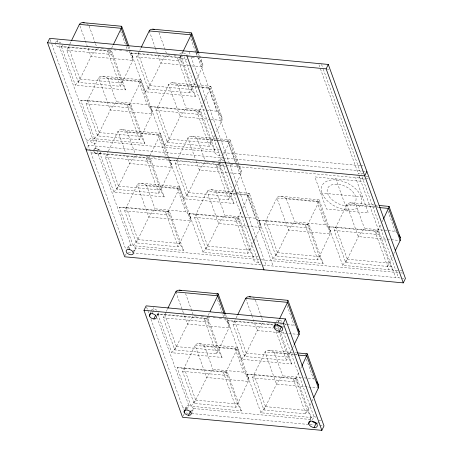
<?xml version="1.0" encoding="UTF-8"?>
<svg xmlns="http://www.w3.org/2000/svg" width="453" height="453" viewBox="0 0 453 453"><rect width="100%" height="100%" fill="white"/><g stroke="black" fill="none" stroke-linecap="round" stroke-linejoin="round"><path stroke-width="0.34" stroke-dasharray="2.27 1.7" d="M100.764 152.355L100.022 153.692L113.907 192.214L164.184 196.925L150.3 158.403L148.884 157.899L106.982 153.975L100.022 153.692M315.928 417.202A4.666 2.82 25.9 0 0 314.79 416.828L313.669 416.664A4.666 2.82 25.9 0 0 311.16 417.479L310.798 418.125L310.951 419.721M141.098 80.09L152.259 111.047L152.451 112.593L139.552 139.818L97.655 135.894L86.087 103.794L98.669 77.876L99.467 76.897L100.696 76.308L102.276 76.155L140.9 79.773L140.566 81.8L127.984 107.718M108.437 150.974L117.95 131.381L118.754 130.402L119.983 129.813L121.563 129.66L160.186 133.278L159.852 135.305L150.339 154.898M179.671 187.1L190.826 218.057L191.019 219.603L178.125 246.823L136.228 242.899L124.654 210.798L137.236 184.886L138.04 183.907L139.269 183.318L140.849 183.159L179.473 186.778L179.139 188.81L166.557 214.722M197.389 85.062L210.73 86.313L210.928 86.631L203.952 101.614M216.676 138.567L230.016 139.818L230.215 140.136L223.544 154.49M235.962 192.072L249.303 193.318L249.501 193.641L242.831 207.989M237.525 347.61L248.686 378.566L248.878 380.112L235.985 407.338L194.082 403.413L182.514 371.313L195.096 345.401L195.894 344.416L197.123 343.827L198.703 343.674L237.327 347.292L236.993 349.325L224.411 375.237M319.331 200.181L330.486 231.138L330.684 232.683L317.785 259.903L275.888 255.979L264.314 223.878L276.896 197.967L277.7 196.987L278.929 196.398L280.509 196.24L319.133 199.858L318.799 201.891L306.217 227.802M130.832 51.614L132.972 57.542L132.854 60.402L120.272 86.313L78.369 82.389L66.801 50.289L69.564 44.598M69.87 43.969L71.098 41.438M78.369 82.389L91.648 55.204L97.146 48.29L98.544 48.42M108.697 54.213L111.461 48.522M111.766 47.893L112.995 45.362M86.132 149.784L88.284 145.356L222.689 157.944M97.655 135.894L110.934 108.709L116.432 101.795L147.157 104.671L150.436 107.667L152.259 111.047M195.317 82.112L190.101 92.854L148.199 88.93L136.63 56.829L139.394 51.138M139.7 50.51L140.928 47.978M169.405 158.624L171.54 164.552L171.421 167.412L158.839 193.323L116.942 189.399L105.368 157.293L108.131 151.608M148.199 88.93L162.401 60.3L166.976 54.83L171.166 55.226M178.527 60.753L181.291 55.062M181.596 54.434L183.131 51.274M116.942 189.399L130.221 162.214L135.719 155.3L137.117 155.43M214.603 135.611L209.382 146.359L167.485 142.435L155.917 110.334L169.297 83.437L172.106 82.695L196.687 84.994M147.27 161.217L150.028 155.532M196.545 79.581L202.995 65.634L202.802 64.083L199.003 53.545M167.485 142.435L180.764 115.249L186.262 108.335L216.987 111.212C219.801 113.261 223.119 116.653 221.964 120.447L215.832 133.086M127.316 248.357L128.544 245.826M125.317 255.526L126.24 253.629M128.805 249.461L130.957 245.028L58.862 45.011M197.814 114.258L203.646 102.248M136.228 242.899L149.501 215.713L155.005 208.805L185.73 211.681L189.003 214.677L190.826 218.057M233.89 189.116L228.669 199.864L186.772 195.939L175.203 163.833L177.961 158.148M178.267 157.514L188.584 136.942L191.393 136.2L215.973 138.499M133.199 252.417L135.351 247.989L259.331 259.603M134.348 251.404L135.271 249.507M186.772 195.939L200.973 167.31L205.549 161.84L209.739 162.231M217.1 167.757L219.864 162.072M220.169 161.438L222.315 157.015M253.788 241.358L247.955 253.363L206.058 249.439L194.484 217.338L207.066 191.426L207.87 190.447L210.679 189.699L235.26 192.004M149.898 313.753L151.744 309.96M152.565 312.4L154.099 309.235L153.516 307.604M156.953 315.356L158.182 312.825M157.44 315.684L158.357 313.782M225.6 314.524L229.399 325.061L229.592 326.613L216.698 353.833L174.796 349.909L163.227 317.808L165.991 312.117M166.296 311.488L167.831 308.329M235.113 186.591L241.568 172.638L241.375 171.092L230.215 140.136M206.058 249.439L219.337 222.253L224.835 215.345L244.388 217.174M236.387 221.262L241.602 210.52M174.796 349.909L188.997 321.279L193.573 315.809L197.763 316.205M205.124 321.732L207.887 316.041M208.193 315.413L209.422 312.881M254.093 240.724L260.854 226.143L260.656 224.597L249.501 193.641M184.869 409.506L186.404 406.341M185.707 409.121L186.325 407.859L182.78 407.524M183.176 416.041L184.711 412.876M187.276 408.708L188.816 405.543L157.44 318.493M194.082 403.413L207.361 376.228L212.859 369.314L243.584 372.19L246.862 375.186L248.686 378.566M292.355 348.363L286.528 360.373L244.631 356.449L233.057 324.348L235.82 318.657M236.126 318.029L237.355 315.498M191.67 411.664L193.204 408.498L310.9 419.523M191.285 413.815L193.125 410.016M275.888 255.979L289.167 228.793L294.665 221.885L325.39 224.762L328.668 227.757L330.486 231.138M244.631 356.449L257.904 329.263L263.403 322.349M274.376 325.294L275.294 323.391M275.26 327.638L276.183 325.741M278.023 321.953L279.252 319.422M278.301 322.298L279.218 320.396L278.833 319.325M310.724 403.765L305.815 413.878L263.912 409.954L252.344 377.853L265.724 350.956L268.533 350.214L292.411 352.451M282.417 328.431L283.34 326.534M391.805 266.84L345.718 262.519L334.144 230.418L347.53 203.527L350.339 202.78L374.218 205.016M292.666 347.734L293.889 345.203M263.912 409.954L277.191 382.768L282.689 375.854L301.545 377.621M345.718 262.519L358.997 235.334L364.495 228.425L387.541 230.583M294.24 381.777L299.456 371.03M300.684 368.504L301.607 366.607M376.047 234.343L380.956 224.229M382.185 221.704L383.102 219.807M311.953 401.239L313.176 398.708M309.875 420.022L310.798 418.125M312.4 419.869L313.935 416.703L283.216 331.483M387.615 266.443L393.447 254.439M393.753 253.805L394.676 251.908M317.746 423.47L318.363 422.207M219.501 149.677A4.666 2.82 25.9 0 0 218.363 149.309L217.242 149.145A4.666 2.82 25.9 0 0 214.733 149.96L214.371 150.6L214.524 152.202A4.666 2.82 25.9 0 0 218.969 155.487L220.084 155.645A4.666 2.82 25.9 0 0 221.964 155.311M258.074 256.687A4.666 2.82 25.9 0 0 256.93 256.313L255.815 256.155A4.666 2.82 25.9 0 0 253.301 256.97L252.938 257.61L253.097 259.207A4.666 2.82 25.9 0 0 257.536 262.491L258.657 262.655A4.666 2.82 25.9 0 0 260.537 262.315M68.414 46.965L110.311 50.889L111.732 51.393L125.617 89.915L75.34 85.209L79.983 79.065L68.414 46.965L59.049 46.931A3.839 2.322 25.9 0 1 55.283 44.326L55.181 44.032M94.626 138.709L99.269 132.57L87.701 100.47L80.736 100.187L94.626 138.709A3.839 2.322 25.9 0 1 96.625 140.583L96.891 141.279A3.839 2.322 25.9 0 1 94.802 143.335L93.901 143.267A3.839 2.322 25.9 0 1 90.051 140.736L89.785 140.039A3.839 2.322 25.9 0 1 91.868 137.984L94.626 138.709L144.903 143.42L131.013 104.898L129.598 104.394L87.701 100.47M145.17 91.749L149.813 85.606L138.244 53.505L131.285 53.222L145.17 91.749L195.447 96.455L181.562 57.933L180.045 56.348M113.907 192.214L118.556 186.075L106.982 153.975M164.456 145.249L169.099 139.111L157.531 107.01L150.566 106.727L164.456 145.249L214.733 149.96L200.849 111.438L199.428 110.934L157.531 107.01M129.111 248.437A3.839 2.322 25.9 0 1 130.441 244.988L133.193 245.719L137.842 239.58L126.268 207.48L119.309 207.197L133.193 245.719A3.839 2.322 25.9 0 1 135.192 247.587L135.464 248.284A3.839 2.322 25.9 0 1 133.375 250.345M183.737 198.754L188.386 192.616L176.812 160.515L169.852 160.232L183.737 198.754L234.02 203.465L220.13 164.943L218.618 163.352M203.023 252.259L207.672 246.121L196.098 214.02L189.139 213.737L203.023 252.259L253.301 256.97L239.416 218.448L237.995 217.944L196.098 214.02M164.841 314.484L206.738 318.408L208.159 318.912L222.044 357.434L171.766 352.728L176.41 346.585L164.841 314.484L157.882 314.206L156.387 314.552M272.853 258.799L277.502 252.661L265.928 220.56L258.969 220.277L272.853 258.799L323.131 263.51L309.246 224.988L307.83 224.484L265.928 220.56M186.97 408.946A3.839 2.322 25.9 0 1 186.477 408.255L186.211 407.558A3.839 2.322 25.9 0 1 188.295 405.503L191.053 406.233L195.696 400.09L184.128 367.989L177.168 367.706L191.053 406.233A3.839 2.322 25.9 0 1 193.052 408.102L193.318 408.799A3.839 2.322 25.9 0 1 191.234 410.854L190.713 410.814M241.596 359.269L246.239 353.125L234.671 321.024L227.712 320.747L241.596 359.269L291.874 363.974L280.56 332.593M342.683 265.339L347.332 259.201L335.758 227.1L328.799 226.817L342.683 265.339L399.246 270.639M260.883 412.774L265.526 406.63L253.957 374.529L246.998 374.246L260.883 412.774L311.16 417.479L297.276 378.957L295.854 378.453L253.957 374.529M93.884 149.445C95.441 147.967 97.939 148.895 99.417 150.045M189.218 34.168L190.192 33.346M102.276 76.155L104.094 76.444L107.95 78.256L138.675 81.132L140.9 79.773M198.029 86.687L208.505 87.672L210.73 86.313M121.563 129.66L123.38 129.949L127.231 131.755L157.955 134.637L160.186 133.278M191.393 136.2L193.21 136.489L197.061 138.295L227.791 141.177L230.016 139.818M140.849 183.159L142.667 183.454L146.517 185.26L177.242 188.137L179.473 186.778M236.602 193.697L247.072 194.677L249.303 193.318M280.509 196.24L282.327 196.534L286.177 198.34L316.902 201.217L319.133 199.858M215.815 295.146L216.789 294.325M198.703 343.674L200.52 343.963L204.377 345.775L235.101 348.651L237.327 347.292M304.931 355.192L305.905 354.371M99.926 153.686C97.763 154.683 95.011 153.273 93.85 151.33L94.524 153.176M225.441 166.166L223.425 166.296A4.666 2.82 25.9 0 1 220.13 164.943L218.714 164.439L176.812 160.515M327.434 69.53L328.827 69.66M101.336 48.686L104.128 48.947M107.621 49.269L110.413 49.536M113.907 49.858L116.002 50.057M119.496 50.385L122.287 50.645M125.775 50.974L127.871 51.166L129.643 52.565L131.149 54.162L132.972 57.542M173.963 55.487L176.755 55.747M180.243 56.076L183.04 56.336M187.231 56.727L189.326 56.925M192.117 57.186L194.909 57.446M138.244 53.505L180.141 57.429L181.562 57.933A4.666 2.82 25.9 0 0 184.852 59.292L185.928 59.337A4.666 2.82 25.9 0 0 186.874 59.156M62.197 45.074A3.839 2.322 25.9 0 1 61.455 46.682L111.732 51.393M131.285 53.222L181.562 57.933M66.801 50.289L112.888 54.603M136.63 56.829L182.718 61.144M172.106 82.695L173.924 82.984L177.78 84.796L197.332 86.625M197.129 87.101L168.499 84.417L180.068 116.523L210.096 119.332M197.825 87.169L210.396 88.341L221.964 120.447L210.792 119.399M79.983 79.065L121.88 82.99L125.617 89.915M149.813 85.606L191.71 89.53L195.447 96.455M80.736 100.187L131.013 104.898M150.566 106.727L200.849 111.438M86.087 103.794L132.174 108.108M155.917 110.334L202.004 114.649M216.415 140.606L187.785 137.922L195.362 158.946M217.112 140.668L229.682 141.846L237.236 162.814M99.269 132.57L141.166 136.495L144.903 143.42M169.099 139.111L210.996 143.035L214.733 149.96M86.353 140.005L220.758 152.593M360.05 165.639L222.802 152.593M360.752 165.702L364.24 166.03M223.386 158.006L361.981 170.991M362.677 171.053L365.469 171.313M365.764 176.511L368.193 176.738M139.909 155.69L142.701 155.951M146.194 156.279L148.986 156.54M152.48 156.868L155.271 157.129M158.063 157.389L160.855 157.655M164.348 157.978L166.444 158.176L168.216 159.569L169.722 161.172L171.54 164.552M212.531 162.491L216.024 162.82M218.816 163.08L221.608 163.34M230.69 164.196L233.482 164.456M90.985 152.848L225.158 165.413M226.404 165.532L364.682 178.482M366.075 178.612L368.872 178.873M105.368 157.293L151.461 161.613M175.203 163.833L221.291 168.154M360.95 181.234L314.863 176.913L326.432 209.02L368.329 212.944L355.605 177.627M227.338 172.644L199.354 170.028L195.577 159.541M230.118 172.904L241.251 173.952L237.474 163.465M320.645 192.967L362.547 196.891M374.92 205.084L377.728 205.345M210.679 189.699L212.497 189.994L216.347 191.8L235.9 193.635M350.339 202.78L352.157 203.074L356.007 204.881L374.863 206.647M375.56 206.715L379.053 207.038M235.702 194.111L207.066 191.426L218.64 223.527L260.537 227.451L248.969 195.351L236.398 194.173M374.659 207.123L346.732 204.507L358.3 236.608L400.197 240.532M377.457 207.383L378.85 207.514M118.556 186.075L160.453 190L164.184 196.925M188.386 192.616L230.283 196.54L234.02 203.465M245.084 217.242L255.56 218.221L258.839 221.217L260.656 224.597M388.238 230.645L395.22 231.302L396.992 232.695M126.268 207.48L168.165 211.404L169.586 211.908L183.471 250.43L133.193 245.719M335.758 227.1L377.66 231.024L379.076 231.528L328.799 226.817M119.309 207.197L169.586 211.908M189.139 213.737L239.416 218.448M258.969 220.277L309.246 224.988M124.654 210.798L170.741 215.113M194.484 217.338L240.577 221.653M264.314 223.878L310.407 228.193M334.144 230.418L380.237 234.733M137.842 239.58L179.739 243.504L183.471 250.43M207.672 246.121L249.569 250.045L253.301 256.97M277.502 252.661L319.399 256.585L323.131 263.51M347.332 259.201L389.229 263.125L392.961 270.05M399.948 270.701L402.74 270.962M261.426 259.796L400.022 272.78M400.718 272.842L403.51 273.102M128.261 252.497L262.655 265.084M263.352 265.147L405.441 278.453M285.968 324.133L284.569 324.003L284.28 323.351M201.257 316.528L204.048 316.794M207.542 317.117L210.334 317.377M213.125 317.644L215.922 317.904M219.411 318.233L222.208 318.493M267.593 322.746L270.39 323.006M273.878 323.334L276.675 323.595M280.164 323.918L282.259 324.116M285.05 324.376L286.449 324.507M287.145 324.575L294.133 325.226L295.016 325.928M234.671 321.024L273.776 324.688M158.624 312.593A3.839 2.322 25.9 0 1 157.882 314.206L208.159 318.912M227.712 320.747L273.102 324.994M163.227 317.808L209.314 322.123M233.057 324.348L272.859 328.074M274.954 328.272L279.144 328.663L278.453 326.738M299.11 334.461L257.213 330.537L253.431 320.056M295.22 352.711L296.624 352.847M268.533 350.214L270.35 350.503L274.207 352.315L293.057 354.076M295.854 354.342L297.247 354.473M293.555 354.62L264.926 351.941L276.494 384.042L318.397 387.966M294.252 354.688L297.049 354.948M176.41 346.585L218.312 350.509L222.044 357.434M246.239 353.125L288.142 357.049L291.874 363.974M304.337 377.881L313.414 378.731L315.186 380.129M184.128 367.989L226.024 371.913L227.446 372.417L241.33 410.939L191.053 406.233M177.168 367.706L227.446 372.417M246.998 374.246L297.276 378.957M182.514 371.313L228.601 375.628M252.344 377.853L298.431 382.168M195.696 400.09L237.593 404.014L241.33 410.939M265.526 406.63L307.423 410.554L311.16 417.479M321.375 420.503L319.286 420.31L319.456 420.945A4.666 2.82 25.9 0 1 319.388 421.709M186.109 413.006L188.901 413.266M191.693 413.527L309.274 424.54M309.977 424.608L314.206 425.005M319.812 425.526L322.604 425.792M86.744 23.658L88.182 24.479M253.001 297.717L254.439 298.538M197.701 57.707L200.979 60.702L202.802 64.083M236.273 164.716L239.552 167.712L241.375 171.092M224.303 318.685L227.576 321.681L229.399 325.061M387.915 211.03L395.22 231.302M321.528 64.377L322.598 67.35M323.244 69.133L361.16 174.326M362.009 176.676L398.459 277.802M318.952 64.711L319.807 67.089M320.452 68.873L358.249 173.742M359.019 175.883L395.662 277.542M377.66 231.024L389.229 263.125M374.886 231.132L388.776 269.654M356.007 204.881L364.495 228.425M335.809 178.878L347.383 210.979M316.902 201.217L325.39 224.762M307.83 224.484L319.399 256.585M305.056 224.592L317.785 259.903M286.177 198.34L294.665 221.885M210.928 86.631L222.089 117.587M197.723 53.182L198.669 55.804M198.901 56.461L202.684 66.942L160.781 63.018L157.004 52.537M195.985 52.05L197.485 56.206M197.916 57.395L273.131 266.064M190.866 38.743L195.815 52.48M196.053 53.131L196.998 55.747M208.505 87.672L216.987 111.212M227.791 141.177L236.036 164.065M247.072 194.677L255.56 218.221M287.06 305.611L294.133 325.226M306.347 359.116L313.414 378.731M189.218 51.987L190.503 55.555M190.934 56.744L266.149 265.407M182.214 51.274L183.255 54.162M184.184 56.733L221.828 161.172M222.712 163.635L259.161 264.756M180.141 57.429L191.71 89.53M199.428 110.934L210.996 143.035M218.714 164.439L230.283 196.54M237.995 217.944L249.569 250.045M276.568 324.948L278.459 330.192M278.691 330.843L288.142 357.049M295.854 378.453L307.423 410.554M177.372 57.542L190.101 92.854M196.659 111.047L209.382 146.359M215.939 164.547L228.669 199.864M235.226 218.052L247.955 253.363M276.137 331.545L286.528 360.373M293.085 378.566L305.815 413.878M158.963 32.599L166.976 54.83M177.78 84.796L186.262 108.335M197.061 138.295L205.549 161.84M216.347 191.8L224.835 215.345M255.39 300.118L261.517 317.117M261.755 317.774L263.17 321.698M274.207 352.315L282.689 375.854M149.213 30.917L155.147 47.378M155.351 47.95L156.789 51.942M245.639 298.436L251.574 314.897M251.777 315.469L253.216 319.461M128.935 46.348L130.6 50.957M160.385 133.595L169.167 157.967M127.893 46.642L128.839 49.264M129.071 49.921L132.854 60.402L90.951 56.478L79.383 24.377M167.406 156.274L159.852 135.305L117.95 131.381L125.532 152.406M167.644 156.925L171.421 167.412L129.524 163.488L125.747 153.001M224.32 314.161L225.266 316.783M225.498 317.44L229.28 327.921L187.378 323.997L183.601 313.516M120.566 30.895L125.985 45.94M126.223 46.591L127.163 49.207M138.675 81.132L147.157 104.671M157.955 134.637L166.206 157.525M177.242 188.137L185.73 211.681M217.463 299.722L223.827 317.383M235.101 348.651L243.584 372.19M110.311 50.889L121.88 82.99M129.598 104.394L141.166 136.495M148.884 157.899L160.453 190M168.165 211.404L179.739 243.504M206.738 318.408L218.312 350.509M226.024 371.913L237.593 404.014M107.542 51.002L120.272 86.313M126.829 104.507L139.552 139.818M146.109 158.006L158.839 193.323M165.396 211.511L178.125 246.823M203.969 318.521L216.698 353.833M223.255 372.026L235.985 407.338M89.133 26.059L95.26 43.058M95.498 43.715L96.914 47.639M107.95 78.256L116.432 101.795M127.231 131.755L135.481 154.643M146.517 185.26L155.005 208.805M185.56 293.578L193.34 315.158M204.377 345.775L212.859 369.314M175.809 291.896L183.386 312.921M61.455 46.682L75.34 85.209M157.882 314.206L171.766 352.728M57.084 40.085L58.148 43.035M50.141 39.536L51.642 43.698M51.88 44.36L125.657 249.048M146.568 307.055L149.026 313.872M150.94 319.189L183.425 409.308M364.733 178.952A4.371 2.644 25.9 0 1 358.283 176.568M357.847 174.309A4.371 2.644 25.9 0 1 362.842 173.709M179.79 53.975A4.666 2.82 25.9 0 1 181.97 52.842L183.046 52.888A4.666 2.82 25.9 0 1 187.208 55M55.311 42.44A3.839 2.322 25.9 0 1 57.288 41.676L58.194 41.772A3.839 2.322 25.9 0 1 60.849 43.035M218.363 160.985A4.666 2.82 25.9 0 1 220.543 159.852L221.619 159.898A4.666 2.82 25.9 0 1 223.878 160.622M283.301 326.681A4.666 2.82 25.9 0 1 282.361 326.856M276.217 321.494A4.666 2.82 25.9 0 1 278.397 320.362L279.473 320.407A4.666 2.82 25.9 0 1 282.768 321.766M318.391 422.83A4.666 2.82 25.9 0 1 317.536 423.108M152.168 312.536A3.839 2.322 25.9 0 1 151.71 311.845M151.489 310.509A3.839 2.322 25.9 0 1 153.714 309.195L154.62 309.291A3.839 2.322 25.9 0 1 157.276 310.554M100.776 152.633A3.839 2.322 25.9 0 1 97.293 153.861A3.839 2.322 25.9 0 1 93.641 150.741M93.833 149.518A3.839 2.322 25.9 0 1 95.725 148.68L96.625 148.754A3.839 2.322 25.9 0 1 99.309 149.954M140.566 81.8L98.669 77.876L110.238 109.983L152.134 113.907L140.566 81.8M179.139 188.81L137.236 184.886L148.811 216.987L190.707 220.911L179.139 188.81M318.799 201.891L276.896 197.967L288.47 230.067L330.367 233.991L318.799 201.891M236.993 349.325L195.096 345.401L206.664 377.502L248.567 381.426L236.993 349.325M324.11 197.038A21.636 13.08 25.9 0 0 359.24 206.817A21.636 13.08 25.9 0 0 341.443 180.934A21.636 13.08 25.9 0 0 324.11 197.038M329.105 196.432A15.453 9.343 25.9 0 0 354.201 203.42A15.453 9.343 25.9 0 0 341.483 184.932A15.453 9.343 25.9 0 0 329.105 196.432"/><path stroke-width="0.68" d="M71.404 40.81L79.383 24.377L80.181 23.392L81.41 22.803L82.99 22.65L121.614 26.268L121.279 28.301L113.301 44.734M141.234 47.35L149.213 30.917L150.011 29.932L151.24 29.343L152.82 29.19L191.449 32.809L191.109 34.841L183.131 51.274M167.831 308.329L175.809 291.896L176.608 290.911L177.842 290.322L179.416 290.169L218.046 293.787L217.706 295.82L210.033 311.619M237.661 314.869L245.639 298.436L246.438 297.451L247.672 296.862L249.246 296.709L287.876 300.328L287.536 302.361L279.558 318.793M297.327 352.91L307.162 353.833L307.355 354.15L301.913 365.973M379.133 205.481L388.963 206.398L389.161 206.721L383.408 219.178M294.201 344.574L299.11 334.461L299.229 331.602L288.074 300.65M313.793 397.445L318.397 387.966L318.516 385.107L307.355 354.15M395.288 250.645L400.197 240.532L400.316 237.678L389.161 206.721M47.559 42.775L49.711 38.346L328.295 64.439L405.441 278.453L403.289 282.882L124.705 256.794L47.559 42.775L326.149 68.867L403.289 282.882M143.986 310.294L146.138 305.866L285.43 318.912L324.003 425.922L321.851 430.35L182.559 417.304L143.986 310.294L283.284 323.34L321.851 430.35M149.462 315.979L150.69 313.448M153.85 318.935L155.696 315.141M326.149 68.867L328.295 64.439M184.173 412.287L185.402 409.755M188.561 415.242L190.407 411.449M274.037 327.644L275.571 324.484M279.382 331.251L281.279 326.811A4.666 2.82 25.9 0 1 277.989 325.452L277.123 324.693M283.284 323.34L285.43 318.912M366.868 171.449L364.716 175.877L86.132 149.784M308.748 423.951L310.282 420.792M314.099 427.558L316.251 423.13M121.121 26.342L121.614 26.268M388.47 206.472L388.963 206.398M217.548 293.861L218.046 293.787M287.378 300.401L287.876 300.328M306.664 353.906L307.162 353.833M79.383 24.377L121.279 28.301L127.655 45.991M149.213 30.917L191.109 34.841L197.485 52.531M379.552 207.582L388.629 208.431L400.197 240.532M175.809 291.896L217.706 295.82L224.082 313.51M245.639 298.436L287.536 302.361L299.11 334.461M298.442 355.078L306.823 355.865L318.397 387.966M316.517 423.164L315.396 423.006A4.666 2.82 25.9 0 1 312.219 421.375M152.82 29.19L154.637 29.479M82.99 22.65L84.201 22.843M249.246 296.709L250.458 296.902M179.416 290.169L181.234 290.458M398.872 234.864L399.631 235.996M297.785 328.787L299.229 331.602M316.692 381.726L318.516 385.107M399.863 236.557L400.316 237.678M191.642 33.126L198.765 52.888M186.851 55.821L263.997 269.841M121.812 26.585L128.697 45.691M218.238 294.11L225.362 313.867M277.327 324.835L276.245 324.795A4.666 2.82 25.9 0 0 273.946 327.445L274.325 328.295A4.666 2.82 25.9 0 0 279.127 331.239L280.209 331.285A4.666 2.82 25.9 0 0 282.508 328.635L282.128 327.785A4.666 2.82 25.9 0 0 277.327 324.835M129.19 249.49L128.29 249.416A3.839 2.322 25.9 0 0 126.353 251.942A3.839 2.322 25.9 0 0 130.634 254.745A3.839 2.322 25.9 0 0 133.312 252.712L133.046 252.021A3.839 2.322 25.9 0 0 129.19 249.49M187.049 410.005L186.149 409.931A3.839 2.322 25.9 0 0 184.06 411.987L184.326 412.683A3.839 2.322 25.9 0 0 188.182 415.214L189.082 415.282A3.839 2.322 25.9 0 0 191.166 413.227L190.9 412.53A3.839 2.322 25.9 0 0 187.049 410.005M152.474 313.719L151.562 313.623A3.839 2.322 25.9 0 0 149.326 315.582L149.558 316.273A3.839 2.322 25.9 0 0 153.329 318.878L154.235 318.98A3.839 2.322 25.9 0 0 156.472 317.021L156.24 316.33A3.839 2.322 25.9 0 0 152.474 313.719M312.638 421.256L311.517 421.097A4.666 2.82 25.9 0 0 308.578 423.317L308.804 424.15A4.666 2.82 25.9 0 0 313.244 427.434L314.365 427.598A4.666 2.82 25.9 0 0 317.304 425.373L317.077 424.54A4.666 2.82 25.9 0 0 312.638 421.256"/></g></svg>
